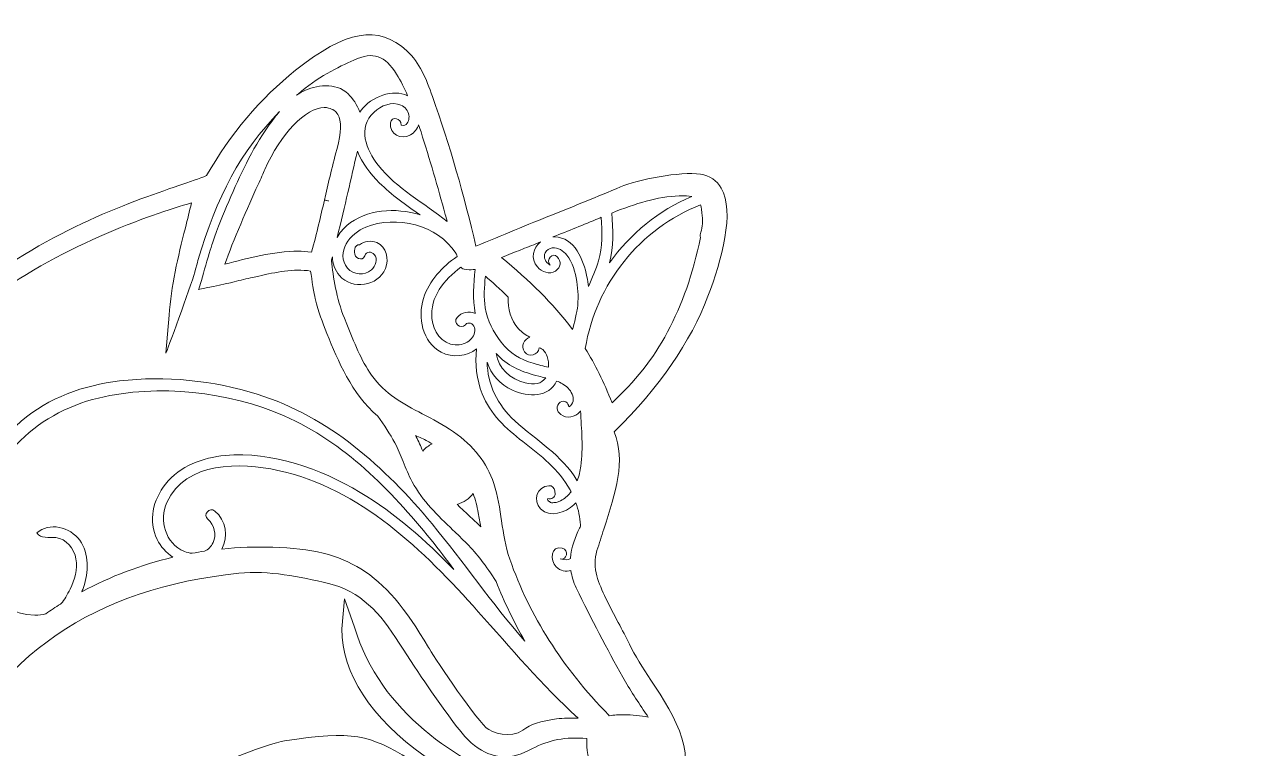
# Model space of a CAD drawing. Header units: millimetres. Extents: x -537 to 1422, y -594 to -84.
# Drawn here: x -32.3 to 169, y -202.4 to -84.1 of the extents above; entities that cross this region are included whole.
import ezdxf

# ---------------------------------------------------------------- set-up
doc = ezdxf.new("R2010")
doc.units = ezdxf.units.MM
doc.header["$MEASUREMENT"] = 0
doc.layers.add('Layer 3', color=7, linetype='Continuous')

msp = doc.modelspace()

# ---------------------------------------------------------------- linework, layer by layer
at = {"layer": 'Layer 3', "lineweight": 0}
for points, knots in [([(167.3, -480.19), (164.28, -466.27), (156.38, -452.74), (143.85, -439.97), (138.09, -434.1), (130.1, -425.37), (127.27, -417.4), (125.39, -412.12), (126.57, -407.67), (127.92, -402.52), (128.35, -400.89), (128.8, -399.2), (129.16, -397.41), (132.74, -379.91), (136.27, -361.26), (136.76, -342.64), (137.35, -320.49), (133.43, -303.4), (124.79, -290.38), (118.18, -280.42), (109.57, -272.88), (103.29, -267.37), (92.93, -258.3), (84.95, -252.89), (71.64, -245.93), (69.48, -244.8), (67.33, -243.74), (65.24, -242.71), (59.62, -239.95), (54.31, -237.34), (49.6, -233.73), (41.45, -227.49), (36.09, -219.4), (34.42, -210.86), (43.01, -216.44), (55.59, -220.63), (66.15, -216.18), (68.42, -215.22), (72.14, -211.65), (73.53, -210.03), (78.58, -204.18), (74.1, -197.31), (70.16, -191.26), (68.8, -189.18), (67.52, -187.22), (66.62, -185.35), (66.09, -184.24), (65.46, -183.06), (64.8, -181.82), (63.42, -179.21), (61.98, -176.52), (61.3, -174.21), (60.9, -172.87), (60.91, -171.43), (61.33, -170.06), (61.71, -168.85), (62.08, -167.69), (62.44, -166.57), (64.44, -160.37), (66.03, -155.45), (64.15, -150.66), (71.5, -143.39), (76.66, -135.93), (79.47, -128.48), (81.71, -122.56), (83.9, -114.69), (81.65, -110.8), (80.92, -109.54), (79.77, -108.78), (78.24, -108.53), (75.01, -108.01), (67.91, -109.43), (65.15, -110.6), (61.38, -112.2), (57.66, -113.7), (54.05, -115.15), (49.99, -116.78), (45.79, -118.47), (41.53, -120.31), (39.64, -112.04), (37.25, -103.79), (34.42, -95.79), (33.42, -92.97), (32.34, -90.27), (30.23, -88.35), (25.53, -84.06), (20.26, -84.98), (12.05, -91.52), (6.36, -96.06), (1.33, -102.01), (-2.5, -108.75), (-3.71, -109.22), (-5.25, -109.75), (-7.03, -110.37), (-15.37, -113.24), (-29.32, -118.05), (-41.87, -128.49), (-43.03, -129.46), (-44.85, -131.65), (-44.93, -131.74), (-44.93, -131.74), (-45.48, -132.4), (-45.48, -132.4), (-45.48, -132.4), (-41.16, -132.55), (-41.16, -132.55), (-43.66, -134.85), (-51.62, -142.25), (-55.05, -146.87), (-56.44, -148.73), (-59.41, -154.14), (-59.54, -154.37), (-59.54, -154.37), (-59.94, -155.09), (-59.94, -155.09), (-59.94, -155.09), (-59.12, -154.99), (-59.12, -154.99), (-58.53, -154.92), (-56.25, -154.62), (-54.72, -154.3), (-67.65, -171.52), (-76.27, -192.27), (-79.68, -214.4), (-83.16, -236.96), (-81.05, -259.79), (-73.58, -280.42), (-72.85, -282.41), (-71.51, -285.16), (-71.45, -285.28), (-71.45, -285.28), (-71.14, -285.91), (-71.14, -285.91), (-71.14, -285.91), (-70.73, -285.34), (-70.73, -285.34), (-70.67, -285.26), (-69.46, -283.58), (-68.59, -282.1), (-68.59, -282.1), (-62.48, -301.54), (-62.48, -301.54), (-61.99, -303.1), (-60.89, -306.01), (-60.84, -306.14), (-60.84, -306.14), (-60.55, -306.9), (-60.55, -306.9), (-60.55, -306.9), (-57.99, -303.13), (-57.99, -303.13), (-56.42, -306.23), (-49.3, -319.62), (-40.1, -327.49), (-40.1, -327.49), (-38.92, -328.51), (-38.92, -328.51), (-38.92, -328.51), (-41.42, -321.28), (-41.42, -321.28), (-33.68, -327.86), (-31.18, -339.08), (-29.77, -349.3), (-27.45, -366.12), (-26.45, -383.23), (-26.8, -400.13), (-26.8, -400.52), (-26.81, -400.92), (-26.82, -401.34), (-26.91, -407.35), (-27.05, -416.43), (-33.33, -418.94), (-34.33, -419.39), (-35.46, -419.65), (-36.55, -419.89), (-38.23, -420.26), (-39.96, -420.65), (-41.34, -421.76), (-42.74, -422.89), (-43.52, -424.61), (-43.54, -426.61), (-43.57, -429.23), (-42.3, -432.01), (-40.3, -433.69), (-36.78, -436.64), (-31.86, -437.17), (-27.9, -437.6), (-27.9, -437.6), (22.19, -443.04), (22.19, -443.04), (27.86, -443.66), (35.99, -443.06), (40.23, -439.33), (41.54, -438.17), (42.4, -436.8), (42.8, -435.23), (43.19, -436), (43.77, -436.68), (44.52, -437.25), (47.48, -439.5), (52.73, -439.66), (56.66, -439.05), (56.66, -439.05), (106.14, -431.48), (106.14, -431.48), (107.3, -441), (108.45, -450.83), (106.7, -460.42), (106.58, -461.09), (106.44, -461.76), (106.29, -462.42), (106.16, -462.87), (106.04, -463.34), (105.94, -463.81), (103.48, -472.95), (98.13, -480.38), (91.22, -484.05), (87.05, -486.25), (81.86, -487.43), (75.35, -487.63), (51.62, -488.39), (29.74, -477.08), (8.6, -466.15), (-9.59, -456.74), (-28.4, -447.02), (-48.65, -444.65), (-71.96, -441.93), (-96.33, -449.62), (-113.84, -465.22), (-113.84, -465.22), (-114.41, -465.73), (-114.41, -465.73), (-114.41, -465.73), (-107.71, -467.69), (-107.71, -467.69), (-109.76, -469.16), (-115.69, -473.45), (-117.43, -474.73), (-119.57, -476.28), (-129.44, -485.3), (-129.86, -485.69), (-129.86, -485.69), (-130.58, -486.34), (-130.58, -486.34), (-130.58, -486.34), (-123.87, -486.9), (-123.87, -486.9), (-134.31, -493.09), (-143.05, -501.87), (-149.18, -512.36), (-149.18, -512.36), (-149.71, -513.27), (-149.71, -513.27), (-149.71, -513.27), (-139.13, -510.27), (-139.13, -510.27), (-139.59, -510.75), (-140.05, -511.29), (-140.46, -511.79), (-140.78, -512.17), (-141.06, -512.51), (-141.28, -512.73), (-142.58, -514.09), (-143.86, -515.52), (-145.06, -516.97), (-147.47, -519.88), (-149.69, -522.99), (-151.66, -526.21), (-152.12, -526.97), (-154.4, -531.01), (-154.5, -531.18), (-154.5, -531.18), (-155.01, -532.1), (-155.01, -532.1), (-155.01, -532.1), (-154, -531.8), (-154, -531.8), (-152.37, -531.3), (-149.07, -530.33), (-148.32, -530.21), (-145.21, -529.74), (-141.99, -529.59), (-138.77, -529.76), (-125.66, -530.46), (-113.36, -536.32), (-105.04, -545.82), (-105.04, -545.82), (-105.04, -545.82), (-105.04, -545.82), (-105.04, -545.82), (-118.05, -542.37), (-118.05, -542.37), (-118.05, -542.37), (-117.19, -543.39), (-117.19, -543.39), (-109.85, -552.1), (-100.47, -559.51), (-90.07, -564.81), (-80.16, -569.85), (-69.26, -573.02), (-58.45, -574.02), (-58.45, -574.02), (-71.44, -579.81), (-71.44, -579.81), (-71.44, -579.81), (-70.52, -580.18), (-70.52, -580.18), (-53.96, -586.94), (-35.65, -591.06), (-14.55, -592.79), (-6.93, -593.42), (1.03, -593.73), (9.57, -593.73), (19.86, -593.73), (31, -593.28), (43.43, -592.37), (57.34, -591.35), (78.07, -589.33), (97.31, -583.55), (116.64, -577.75), (131.68, -569.19), (143.32, -557.39), (151.03, -549.56), (157.45, -540.25), (161.86, -530.47), (166.57, -520.03), (168.97, -509.38), (168.98, -498.83), (168.98, -493.87), (168.7, -486.61), (167.3, -480.19)], [0, 0, 0, 0, 1, 1, 1, 2, 2, 2, 3, 3, 3, 4, 4, 4, 5, 5, 5, 6, 6, 6, 7, 7, 7, 8, 8, 8, 9, 9, 9, 10, 10, 10, 11, 11, 11, 12, 12, 12, 13, 13, 13, 14, 14, 14, 15, 15, 15, 16, 16, 16, 17, 17, 17, 18, 18, 18, 19, 19, 19, 20, 20, 20, 21, 21, 21, 22, 22, 22, 23, 23, 23, 24, 24, 24, 25, 25, 25, 26, 26, 26, 27, 27, 27, 28, 28, 28, 29, 29, 29, 30, 30, 30, 31, 31, 31, 32, 32, 32, 33, 33, 33, 34, 34, 34, 35, 35, 35, 36, 36, 36, 37, 37, 37, 38, 38, 38, 39, 39, 39, 40, 40, 40, 41, 41, 41, 42, 42, 42, 43, 43, 43, 44, 44, 44, 45, 45, 45, 46, 46, 46, 47, 47, 47, 48, 48, 48, 49, 49, 49, 50, 50, 50, 51, 51, 51, 52, 52, 52, 53, 53, 53, 54, 54, 54, 55, 55, 55, 56, 56, 56, 57, 57, 57, 58, 58, 58, 59, 59, 59, 60, 60, 60, 61, 61, 61, 62, 62, 62, 63, 63, 63, 64, 64, 64, 65, 65, 65, 66, 66, 66, 67, 67, 67, 68, 68, 68, 69, 69, 69, 70, 70, 70, 71, 71, 71, 72, 72, 72, 73, 73, 73, 74, 74, 74, 75, 75, 75, 76, 76, 76, 77, 77, 77, 78, 78, 78, 79, 79, 79, 80, 80, 80, 81, 81, 81, 82, 82, 82, 83, 83, 83, 84, 84, 84, 85, 85, 85, 86, 86, 86, 87, 87, 87, 88, 88, 88, 89, 89, 89, 90, 90, 90, 91, 91, 91, 92, 92, 92, 93, 93, 93, 94, 94, 94, 95, 95, 95, 96, 96, 96, 97, 97, 97, 98, 98, 98, 99, 99, 99, 100, 100, 100, 101, 101, 101, 102, 102, 102, 103, 103, 103, 104, 104, 104, 105, 105, 105, 106, 106, 106, 107, 107, 107, 108, 108, 108, 109, 109, 109, 110, 110, 110, 110]), ([(12.45, -95.41), (15.46, -92.75), (19.09, -90.97), (21.56, -89.86), (24.77, -88.43), (26.66, -89.05), (28.55, -92.15), (29.23, -93.27), (29.84, -94.47), (30.37, -95.68), (28.03, -94.49), (24.35, -95.9), (22.79, -98.04), (22.71, -98.16), (22.63, -98.28), (22.55, -98.39), (22.13, -97.16), (21.41, -96.13), (20.65, -95.4), (18.57, -93.41), (15.36, -93.94), (13.24, -94.99), (12.9, -95.16), (12.55, -95.37), (12.2, -95.62), (12.28, -95.55), (12.36, -95.48), (12.45, -95.41)], [0, 0, 0, 0, 1, 1, 1, 2, 2, 2, 3, 3, 3, 4, 4, 4, 5, 5, 5, 6, 6, 6, 7, 7, 7, 8, 8, 8, 9, 9, 9, 9]), ([(30.49, -99.82), (30.46, -99.96), (30.4, -100.08), (30.31, -100.18), (30.13, -100.53), (29.79, -100.63), (29.31, -100.48), (29.43, -99.34), (27.68, -98.98), (27.56, -100.13), (27.36, -102.02), (29.25, -103.01), (30.86, -102.07), (31.51, -101.69), (31.94, -101.09), (32.17, -100.42), (32.31, -100.83), (32.44, -101.23), (32.56, -101.61), (33.98, -106.03), (35.27, -110.63), (36.52, -115.1), (36.63, -115.47), (36.74, -115.86), (36.85, -116.25), (33.05, -113.23), (28.59, -110.89), (25.55, -107.06), (23.55, -104.54), (22.15, -100.92), (24.88, -98.35), (26, -97.3), (27.79, -96.58), (29.28, -97.23), (30, -97.54), (30.45, -98.09), (30.57, -98.86), (30.62, -99.18), (30.6, -99.51), (30.49, -99.82)], [0, 0, 0, 0, 1, 1, 1, 2, 2, 2, 3, 3, 3, 4, 4, 4, 5, 5, 5, 6, 6, 6, 7, 7, 7, 8, 8, 8, 9, 9, 9, 10, 10, 10, 11, 11, 11, 12, 12, 12, 13, 13, 13, 13]), ([(-49.18, -151.47), (-49.18, -151.47), (-48.55, -150.54), (-48.55, -150.54), (-48.4, -150.32), (-48.4, -150.03), (-48.55, -149.81), (-48.7, -149.6), (-48.97, -149.5), (-49.23, -149.57), (-49.23, -149.57), (-50.32, -149.85), (-50.32, -149.85), (-51.44, -150.14), (-52.59, -150.45), (-53.72, -150.77), (-48.68, -143.09), (-41.79, -136.88), (-35.66, -131.63), (-35.66, -131.63), (-35.03, -131.09), (-35.03, -131.09), (-34.85, -130.93), (-34.77, -130.69), (-34.83, -130.46), (-34.89, -130.23), (-35.07, -130.04), (-35.3, -129.99), (-35.3, -129.99), (-36.11, -129.8), (-36.11, -129.8), (-36.93, -129.61), (-37.81, -129.55), (-38.67, -129.55), (-27.52, -120.68), (-11.3, -114.96), (-4.99, -113.22), (-5.29, -114.55), (-5.63, -115.9), (-5.98, -117.31), (-7.16, -122.04), (-8.38, -126.92), (-8.6, -131.55), (-8.6, -131.55), (-9.15, -137.8), (-9.15, -137.8), (-9.15, -137.8), (-5.09, -126.92), (-4.43, -124.53), (-4.43, -124.53), (-4.42, -124.47), (-4.42, -124.47), (-4.18, -123.63), (-4, -122.97), (-3.91, -122.64), (-0.92, -112.22), (3.15, -104.71), (9.4, -98.29), (8.86, -98.94), (8.3, -99.66), (7.74, -100.46), (4.7, -104.78), (3.04, -108.58), (1.12, -112.97), (0.13, -115.23), (-0.59, -116.99), (-1.55, -119.8), (-1.97, -121.05), (-3.8, -127.38), (-3.8, -127.38), (-3.8, -127.38), (0.68, -126.45), (2.01, -126.11), (2.99, -125.87), (4.01, -125.61), (5.06, -125.39), (5.38, -125.32), (5.71, -125.25), (6.03, -125.17), (8.81, -124.56), (11.67, -123.93), (14.51, -124.35), (14.69, -125.82), (15.09, -128.14), (15.26, -128.84), (15.84, -131.22), (16.4, -132.61), (17.18, -134.55), (19.03, -139.12), (21.13, -144.3), (25.47, -148.09), (26.55, -149.56), (27.47, -150.99), (28.28, -152.46), (28.81, -153.43), (29.23, -154.49), (29.64, -155.52), (30.08, -156.61), (30.52, -157.73), (31.12, -158.82), (32.86, -162.01), (35.25, -164.3), (37.78, -166.71), (38.49, -167.39), (39.29, -168.15), (40.05, -168.92), (41.67, -170.56), (43.23, -172.57), (44.82, -175.09), (46.19, -178.54), (47.76, -181.78), (49.55, -184.88), (44.16, -178.75), (39.47, -171.85), (34.36, -165.7), (26.56, -156.32), (17.62, -148.23), (5.78, -144.49), (-1.33, -142.24), (-9.32, -141.45), (-16.72, -142.32), (-22.56, -143.01), (-28.36, -145.05), (-32.81, -148.89), (-37.69, -153.1), (-40.68, -159.26), (-41.67, -165.62), (-42.32, -169.74), (-42.13, -174.17), (-40.05, -177.78), (-39.3, -179.09), (-38.26, -180.25), (-37.05, -181.16), (-39.4, -180.47), (-42.1, -180.41), (-44.31, -180.19), (-48.79, -179.73), (-53.35, -179.56), (-57.77, -180.55), (-62.16, -181.53), (-66.01, -183.7), (-68.72, -186.87), (-64.04, -175.51), (-57.55, -163.75), (-49.18, -151.47)], [0, 0, 0, 0, 1, 1, 1, 2, 2, 2, 3, 3, 3, 4, 4, 4, 5, 5, 5, 6, 6, 6, 7, 7, 7, 8, 8, 8, 9, 9, 9, 10, 10, 10, 11, 11, 11, 12, 12, 12, 13, 13, 13, 14, 14, 14, 15, 15, 15, 16, 16, 16, 17, 17, 17, 18, 18, 18, 19, 19, 19, 20, 20, 20, 21, 21, 21, 22, 22, 22, 23, 23, 23, 24, 24, 24, 25, 25, 25, 26, 26, 26, 27, 27, 27, 28, 28, 28, 29, 29, 29, 30, 30, 30, 31, 31, 31, 32, 32, 32, 33, 33, 33, 34, 34, 34, 35, 35, 35, 36, 36, 36, 37, 37, 37, 38, 38, 38, 39, 39, 39, 40, 40, 40, 41, 41, 41, 42, 42, 42, 43, 43, 43, 44, 44, 44, 45, 45, 45, 46, 46, 46, 47, 47, 47, 48, 48, 48, 48]), ([(16.74, -97.62), (16.98, -97.62), (17.22, -97.64), (17.44, -97.7), (18.15, -97.87), (18.63, -98.2), (18.94, -98.74), (19.59, -99.83), (19.55, -101.7), (18.83, -104.31), (18.83, -104.31), (18.79, -104.47), (18.79, -104.47), (17.95, -107.57), (17.35, -110.2), (16.76, -112.73), (16.76, -112.73), (17.38, -112.9), (17.38, -112.9), (17.38, -112.9), (17.41, -112.91), (17.41, -112.91), (17.41, -112.91), (17.41, -112.91), (17.41, -112.91), (17.41, -112.91), (17.38, -112.9), (17.38, -112.9), (17.38, -112.9), (16.76, -112.76), (16.76, -112.76), (16.76, -112.76), (16.76, -112.76), (16.76, -112.76), (16.16, -115.36), (15.54, -118.05), (14.67, -121.27), (13.85, -121.17), (13.04, -121.09), (12.56, -121.1), (8.29, -121.16), (4.32, -122.21), (0.49, -123.25), (1.76, -119.45), (4.3, -113.82), (5.88, -110.31), (5.88, -110.31), (5.92, -110.23), (5.92, -110.23), (6.37, -109.23), (6.76, -108.36), (7.03, -107.75), (9.53, -101.97), (13.71, -97.62), (16.74, -97.62)], [0, 0, 0, 0, 1, 1, 1, 2, 2, 2, 3, 3, 3, 4, 4, 4, 5, 5, 5, 6, 6, 6, 7, 7, 7, 8, 8, 8, 9, 9, 9, 10, 10, 10, 11, 11, 11, 12, 12, 12, 13, 13, 13, 14, 14, 14, 15, 15, 15, 16, 16, 16, 17, 17, 17, 18, 18, 18, 18]), ([(18.84, -118.88), (20.17, -113.46), (21.1, -109.38), (22.15, -104.74), (22.91, -106.68), (24.3, -108.49), (25.74, -109.92), (27.76, -111.94), (30.11, -113.55), (32.43, -115.19), (28.33, -113.9), (23.65, -114.25), (20.43, -116.91), (19.78, -117.45), (19.24, -118.13), (18.84, -118.88)], [0, 0, 0, 0, 1, 1, 1, 2, 2, 2, 3, 3, 3, 4, 4, 4, 5, 5, 5, 5]), ([(63.77, -114.87), (67.62, -113.34), (71.19, -112.17), (74.79, -112.05), (75.67, -112.02), (76.33, -112.04), (76.84, -112.15), (71.43, -114.44), (66.77, -118.27), (63.35, -123), (64.15, -120.37), (63.94, -117.59), (63.77, -114.87)], [0, 0, 0, 0, 1, 1, 1, 2, 2, 2, 3, 3, 3, 4, 4, 4, 4]), ([(78.28, -113.51), (78.42, -113.97), (78.49, -114.57), (78.54, -115.34), (78.65, -116.23), (78.58, -117.05), (78.32, -118.02), (78.32, -118.02), (78.22, -118.45), (78.22, -118.45), (78.19, -118.6), (78.21, -118.75), (78.27, -118.88), (75.78, -130.66), (71.16, -139.27), (63.79, -145.88), (62.44, -142.47), (61, -139.58), (59.42, -137.02), (61.07, -126.56), (68.39, -117.36), (78.28, -113.51)], [0, 0, 0, 0, 1, 1, 1, 2, 2, 2, 3, 3, 3, 4, 4, 4, 5, 5, 5, 6, 6, 6, 7, 7, 7, 7]), ([(38.25, -121.45), (38.29, -121.51), (38.33, -121.56), (38.37, -121.6), (38.4, -121.71), (38.43, -121.83), (38.47, -121.95), (36.02, -123.69), (33.89, -125.87), (32.96, -128.82), (31.98, -131.95), (32.75, -135.97), (35.86, -137.62), (37.65, -138.58), (40.1, -138.36), (41.65, -137.08), (41.33, -139.55), (41.64, -142.09), (42.57, -144.43), (43.89, -147.74), (46.41, -150.09), (49.18, -152.22), (52.16, -154.51), (55.07, -156.79), (56.93, -160.14), (56.99, -160.24), (57.04, -160.35), (57.1, -160.45), (56.7, -160.97), (56.22, -161.42), (55.66, -161.77), (55.23, -162.03), (54.8, -162.22), (54.29, -162.22), (54.02, -162.31), (53.78, -162.25), (53.59, -162.05), (53.26, -161.94), (53.17, -161.78), (53.31, -161.55), (53.86, -161.72), (54.56, -161.41), (54.48, -160.68), (54.46, -160.55), (54.45, -160.42), (54.43, -160.29), (54.38, -159.8), (53.99, -159.42), (53.48, -159.45), (51.52, -159.56), (50.76, -161.85), (52.11, -163.22), (53.68, -164.81), (56.14, -163.84), (57.56, -162.57), (57.67, -162.46), (57.78, -162.35), (57.89, -162.24), (58.3, -163.41), (58.56, -164.62), (58.63, -165.85), (58.64, -165.92), (58.64, -165.99), (58.64, -166.06), (58.59, -166.17), (58.53, -166.29), (58.48, -166.4), (57.78, -167.74), (57.13, -169.47), (57, -171.38), (56.58, -171.59), (56.03, -171.62), (55.31, -171.42), (56.43, -171.73), (56.77, -169.97), (55.66, -169.67), (53.73, -169.14), (53.63, -171.71), (54.66, -172.73), (55.35, -173.41), (56.23, -173.55), (57.07, -173.33), (57.2, -174.26), (57.47, -175.2), (57.93, -176.15), (60.45, -181.32), (62.94, -186.1), (65.55, -190.76), (66.68, -192.77), (68.07, -194.83), (69.41, -196.84), (69.41, -196.84), (69.44, -196.88), (69.44, -196.88), (69.53, -197.02), (69.63, -197.16), (69.72, -197.3), (68.44, -197.07), (67.1, -196.9), (65.69, -196.9), (64.92, -196.9), (64.14, -196.95), (63.33, -197.07), (63.31, -197.04), (63.28, -197.01), (63.24, -196.97), (55.62, -189.12), (50.33, -180.77), (47.07, -171.46), (46.36, -169.41), (46.04, -167.29), (45.73, -165.22), (45.43, -163.21), (45.12, -161.13), (44.44, -159.07), (43.36, -155.76), (41.15, -152.93), (37.87, -150.65), (36.17, -149.47), (34.44, -148.57), (32.76, -147.69), (29.63, -146.05), (26.68, -144.51), (24.47, -141.37), (22.78, -138.96), (21.58, -135.95), (20.42, -133.04), (20.42, -133.04), (20.02, -132.04), (20.02, -132.04), (18.76, -128.9), (18.17, -125.23), (17.9, -122.67), (17.95, -122.45), (18.01, -122.22), (18.06, -122.01), (18.09, -123.1), (18.45, -124.18), (19.22, -125.08), (21.26, -127.48), (25.55, -126.92), (26.74, -123.93), (27.35, -122.41), (26.97, -120.39), (25.33, -119.7), (24.39, -119.31), (23.28, -119.45), (22.52, -120.05), (22.13, -120.03), (21.77, -120.25), (21.73, -120.75), (21.71, -120.93), (21.7, -121.11), (21.68, -121.29), (21.61, -122.21), (22.97, -122.9), (23.36, -121.86), (23.65, -121.12), (24.45, -121.12), (24.92, -121.64), (25.59, -122.37), (25.11, -123.59), (24.44, -124.17), (23.34, -125.12), (21.48, -125.01), (20.55, -123.89), (18.42, -121.31), (21.08, -118.14), (23.51, -117.17), (28.55, -115.16), (35.27, -116.8), (38.25, -121.45)], [0, 0, 0, 0, 1, 1, 1, 2, 2, 2, 3, 3, 3, 4, 4, 4, 5, 5, 5, 6, 6, 6, 7, 7, 7, 8, 8, 8, 9, 9, 9, 10, 10, 10, 11, 11, 11, 12, 12, 12, 13, 13, 13, 14, 14, 14, 15, 15, 15, 16, 16, 16, 17, 17, 17, 18, 18, 18, 19, 19, 19, 20, 20, 20, 21, 21, 21, 22, 22, 22, 23, 23, 23, 24, 24, 24, 25, 25, 25, 26, 26, 26, 27, 27, 27, 28, 28, 28, 29, 29, 29, 30, 30, 30, 31, 31, 31, 32, 32, 32, 33, 33, 33, 34, 34, 34, 35, 35, 35, 36, 36, 36, 37, 37, 37, 38, 38, 38, 39, 39, 39, 40, 40, 40, 41, 41, 41, 42, 42, 42, 43, 43, 43, 44, 44, 44, 45, 45, 45, 46, 46, 46, 47, 47, 47, 48, 48, 48, 49, 49, 49, 50, 50, 50, 51, 51, 51, 52, 52, 52, 53, 53, 53, 54, 54, 54, 55, 55, 55, 56, 56, 56, 57, 57, 57, 57]), ([(61.63, -115.74), (61.76, -115.68), (61.89, -115.63), (62.03, -115.57), (62.18, -117.96), (62.3, -120.39), (61.59, -122.67), (61.14, -124.1), (60.56, -125.51), (59.92, -126.89), (59.87, -126.36), (59.79, -125.83), (59.68, -125.3), (59.13, -122.57), (57.71, -118.81), (54.36, -118.78), (54.28, -118.78), (54.2, -118.78), (54.13, -118.78), (56.64, -117.78), (59.16, -116.76), (61.63, -115.74)], [0, 0, 0, 0, 1, 1, 1, 2, 2, 2, 3, 3, 3, 4, 4, 4, 5, 5, 5, 6, 6, 6, 7, 7, 7, 7]), ([(48.89, -120.87), (48.89, -120.87), (49.13, -120.78), (49.13, -120.78), (50.11, -120.39), (51.1, -119.99), (52.09, -119.6), (50.91, -120.58), (50.41, -122.28), (51.59, -123.69), (52.27, -124.49), (53.58, -124.98), (54.54, -124.36), (55.45, -123.77), (55.52, -122.76), (54.84, -122.02), (54.06, -121.17), (52.9, -122.53), (53.67, -123.37), (52.84, -122.87), (52.56, -122.2), (52.83, -121.36), (53.11, -120.93), (53.5, -120.67), (54.01, -120.58), (54.95, -120.43), (55.85, -121.05), (56.41, -121.74), (57.34, -122.9), (57.77, -124.6), (58.02, -126.04), (58.27, -127.52), (58.3, -129.02), (58.12, -130.49), (58.07, -130.6), (57.59, -133.16), (57.33, -133.92), (54.07, -129.48), (50.28, -126), (45.74, -122.13), (46.78, -121.71), (47.84, -121.29), (48.89, -120.87)], [0, 0, 0, 0, 1, 1, 1, 2, 2, 2, 3, 3, 3, 4, 4, 4, 5, 5, 5, 6, 6, 6, 7, 7, 7, 8, 8, 8, 9, 9, 9, 10, 10, 10, 11, 11, 11, 12, 12, 12, 13, 13, 13, 14, 14, 14, 14]), ([(39.41, -123.98), (39.41, -123.98), (39.63, -124.04), (39.63, -124.04), (40.19, -124.19), (40.69, -124.15), (41.08, -124.11), (41.22, -124.1), (41.33, -124.09), (41.41, -124.09), (41.14, -126.48), (40.93, -128.9), (41.43, -131.27), (40.4, -130.84), (39.21, -131.09), (38.45, -131.97), (37.69, -132.83), (39.05, -134), (39.81, -133.13), (40.32, -132.55), (41.07, -132.96), (41.28, -133.57), (41.54, -134.3), (41.12, -135.1), (40.62, -135.59), (39.97, -136.22), (39.04, -136.48), (38.15, -136.43), (35.93, -136.31), (34.56, -134.19), (34.35, -132.14), (33.98, -128.57), (36.33, -125.79), (39.07, -123.73), (39.15, -123.85), (39.27, -123.94), (39.41, -123.98)], [0, 0, 0, 0, 1, 1, 1, 2, 2, 2, 3, 3, 3, 4, 4, 4, 5, 5, 5, 6, 6, 6, 7, 7, 7, 8, 8, 8, 9, 9, 9, 10, 10, 10, 11, 11, 11, 12, 12, 12, 12]), ([(43.08, -125.21), (44.2, -126.15), (45.48, -127.3), (46.83, -128.63), (46.64, -130.47), (47.27, -132.45), (48.5, -133.8), (49.01, -134.37), (49.65, -134.83), (50.35, -135.14), (49.41, -135.55), (48.84, -136.63), (49.5, -137.57), (50.22, -138.61), (51.72, -138.09), (51.87, -136.92), (52.15, -137.01), (52.37, -137.11), (52.46, -137.18), (52.81, -137.48), (53.06, -137.93), (53.2, -138.35), (53.38, -138.89), (53.44, -139.5), (53.41, -140.09), (52.57, -139.88), (51.73, -139.69), (50.91, -139.44), (48.72, -138.76), (47.11, -137.84), (45.68, -136), (44.39, -134.34), (43.41, -132.48), (43.07, -130.38), (42.8, -128.67), (42.9, -126.93), (43.08, -125.21)], [0, 0, 0, 0, 1, 1, 1, 2, 2, 2, 3, 3, 3, 4, 4, 4, 5, 5, 5, 6, 6, 6, 7, 7, 7, 8, 8, 8, 9, 9, 9, 10, 10, 10, 11, 11, 11, 12, 12, 12, 12]), ([(44.87, -137.83), (44.98, -137.95), (45.08, -138.07), (45.19, -138.18), (46.96, -140.11), (49.33, -140.9), (51.8, -141.55), (52.17, -141.65), (52.56, -141.73), (52.94, -141.82), (52.28, -142.85), (51, -143), (49.6, -142.66), (47.16, -142.06), (45.14, -140.21), (44.87, -137.83)], [0, 0, 0, 0, 1, 1, 1, 2, 2, 2, 3, 3, 3, 4, 4, 4, 5, 5, 5, 5]), ([(47.49, -143.82), (50.13, -145.02), (53.5, -145.03), (54.72, -142.34), (55.05, -142.46), (55.38, -142.61), (55.68, -142.79), (56.34, -143.18), (56.96, -143.74), (57.26, -144.46), (57.43, -144.83), (57.48, -145.21), (57.42, -145.61), (57.34, -146.05), (57.1, -146.36), (56.71, -146.54), (56.67, -145.92), (55.98, -145.34), (55.33, -145.81), (54.56, -146.36), (54.72, -147.31), (55.43, -147.83), (56.38, -148.53), (57.76, -148.24), (58.51, -147.38), (58.55, -147.32), (58.6, -147.27), (58.64, -147.22), (58.79, -150.2), (59.09, -153.3), (58.7, -156.24), (58.59, -157.05), (58.4, -157.86), (58.11, -158.63), (55.56, -154.42), (51.43, -152.07), (47.87, -148.83), (45.05, -146.27), (43.45, -142.85), (43.35, -139.23), (43.96, -141.22), (45.49, -142.91), (47.49, -143.82)], [0, 0, 0, 0, 1, 1, 1, 2, 2, 2, 3, 3, 3, 4, 4, 4, 5, 5, 5, 6, 6, 6, 7, 7, 7, 8, 8, 8, 9, 9, 9, 10, 10, 10, 11, 11, 11, 12, 12, 12, 13, 13, 13, 14, 14, 14, 14]), ([(22.62, -160.54), (16.09, -156.62), (8.24, -153.83), (0.53, -154.52), (-3.15, -154.86), (-6.86, -156.22), (-9.22, -159.18), (-11.25, -161.73), (-12.1, -165.23), (-10.58, -168.24), (-10, -169.4), (-9.09, -170.42), (-8.01, -171.15), (-13.19, -172.37), (-18.19, -174.26), (-22.89, -176.78), (-22.8, -176.56), (-22.71, -176.34), (-22.63, -176.11), (-21.75, -173.58), (-21.68, -170.57), (-23.24, -168.38), (-24.8, -166.19), (-28.29, -165.36), (-30.26, -167.18), (-29.68, -168.14), (-28.26, -167.81), (-27.16, -167.94), (-25.46, -168.14), (-24.16, -169.73), (-23.86, -171.42), (-23.56, -173.1), (-24.08, -174.83), (-24.83, -176.37), (-25.28, -177.31), (-25.75, -178.1), (-26.28, -178.74), (-26.32, -178.77), (-26.36, -178.79), (-26.39, -178.81), (-27.21, -179.32), (-28.01, -179.85), (-28.8, -180.4), (-29.33, -180.54), (-29.92, -180.62), (-30.6, -180.62), (-37.98, -180.6), (-40.55, -172.31), (-39.96, -166.68), (-38.8, -155.72), (-30.71, -147.63), (-20.19, -145.12), (-10.43, -142.8), (1.05, -144.02), (10.2, -148.05), (20.05, -152.37), (27.51, -160.09), (34.2, -168.31), (35.5, -169.91), (36.73, -171.54), (37.94, -173.18), (33.33, -168.41), (28.4, -164.01), (22.62, -160.54)], [0, 0, 0, 0, 1, 1, 1, 2, 2, 2, 3, 3, 3, 4, 4, 4, 5, 5, 5, 6, 6, 6, 7, 7, 7, 8, 8, 8, 9, 9, 9, 10, 10, 10, 11, 11, 11, 12, 12, 12, 13, 13, 13, 14, 14, 14, 15, 15, 15, 16, 16, 16, 17, 17, 17, 18, 18, 18, 19, 19, 19, 20, 20, 20, 21, 21, 21, 21]), ([(34.38, -152.6), (33.8, -152.9), (33.28, -153.29), (32.84, -153.78), (32.49, -152.95), (32.14, -152.19), (31.77, -151.48), (31.73, -151.39), (31.68, -151.3), (31.64, -151.22), (32.31, -151.51), (32.98, -151.83), (33.62, -152.17), (33.87, -152.3), (34.12, -152.44), (34.38, -152.6)], [0, 0, 0, 0, 1, 1, 1, 2, 2, 2, 3, 3, 3, 4, 4, 4, 5, 5, 5, 5]), ([(-1.13, -163.6), (-2.01, -162.85), (-3.18, -164.21), (-2.3, -164.95), (-1.21, -165.88), (-0.86, -167.44), (-1.45, -168.76), (-1.74, -169.42), (-2.23, -169.88), (-2.83, -170.16), (-3.51, -170.26), (-4.19, -170.37), (-4.87, -170.5), (-5.3, -170.46), (-5.74, -170.35), (-6.13, -170.19), (-9.28, -168.88), (-10.29, -165.14), (-8.98, -162.19), (-5.97, -155.42), (3.08, -155.64), (9.16, -156.95), (22.69, -159.87), (33.02, -170.09), (41.91, -180.05), (47.2, -185.98), (52.33, -192.09), (58.23, -197.45), (57.04, -197.42), (55.88, -197.44), (54.69, -197.59), (52.19, -197.9), (50.4, -198.5), (49.21, -199.42), (47.31, -200.89), (44.1, -199.86), (43.2, -199.02), (40.91, -196.86), (34.19, -186.64), (33.77, -185.91), (30.02, -179.45), (26.62, -175.49), (22.74, -173.07), (19.04, -170.76), (14.72, -169.7), (8.3, -169.51), (5.51, -169.43), (2.74, -169.53), (0.01, -169.81), (1.07, -167.82), (0.67, -165.13), (-1.13, -163.6)], [0, 0, 0, 0, 1, 1, 1, 2, 2, 2, 3, 3, 3, 4, 4, 4, 5, 5, 5, 6, 6, 6, 7, 7, 7, 8, 8, 8, 9, 9, 9, 10, 10, 10, 11, 11, 11, 12, 12, 12, 13, 13, 13, 14, 14, 14, 15, 15, 15, 16, 16, 16, 17, 17, 17, 17]), ([(42.35, -166.2), (41.43, -165.28), (40.49, -164.41), (39.57, -163.55), (39.57, -163.55), (38.75, -162.79), (38.75, -162.79), (38.66, -162.7), (38.57, -162.61), (38.48, -162.52), (39.54, -162.18), (40.41, -161.58), (41.07, -160.73), (41.45, -161.77), (41.73, -162.79), (41.92, -163.89), (42.05, -164.68), (42.2, -165.45), (42.35, -166.2)], [0, 0, 0, 0, 1, 1, 1, 2, 2, 2, 3, 3, 3, 4, 4, 4, 5, 5, 5, 6, 6, 6, 6]), ([(57.8, -210.92), (55.06, -210.56), (50.36, -209.13), (48.71, -208.47), (38.73, -204.49), (25.93, -196.77), (21.68, -182.58), (21.68, -182.58), (20.05, -177.97), (20.05, -177.97), (20.05, -177.97), (19.61, -182.88), (19.61, -182.88), (19.62, -190.14), (24.32, -197.36), (33.22, -203.75), (39.49, -208.24), (47.93, -212.3), (56.78, -215.1), (54.05, -215.09), (50.52, -214.6), (47.22, -213.46), (45.28, -212.79), (43.85, -212.07), (42.17, -211.23), (41.65, -210.97), (41.1, -210.69), (40.51, -210.4), (38.09, -209.23), (36.47, -208.09), (34.75, -206.88), (34.75, -206.88), (34.4, -207.38), (34.4, -207.38), (34.4, -207.38), (34.75, -206.88), (34.75, -206.88), (33.55, -206.03), (32.3, -205.16), (30.65, -204.16), (24.08, -200.18), (21.6, -199.48), (10.25, -201.17), (7.86, -201.53), (-4.55, -205.6), (-13.24, -213.2), (-19.82, -218.96), (-27.8, -227.17), (-31.15, -239.66), (-33.21, -247.33), (-33.2, -259.93), (-33.2, -259.93), (-33.2, -259.93), (-31.45, -258.44), (-29.3, -256.38), (-27.03, -254.22), (-24.09, -250.24), (-21.22, -247.59), (-23.68, -258.17), (-24.12, -268.64), (-22.58, -279.54), (-22.09, -283.01), (-19.55, -291.97), (-19.55, -291.97), (-19.55, -291.97), (-15.58, -284.47), (-12.88, -280.81), (-12.76, -291.86), (-12.38, -303.51), (-10.23, -314.79), (-10.04, -315.78), (-9.83, -316.71), (-9.61, -317.7), (-9.61, -317.7), (-9.58, -317.81), (-9.58, -317.81), (-9.62, -319.62), (-9.8, -321.08), (-9.96, -322.21), (-15.67, -317.33), (-19.85, -310.79), (-23.91, -304.42), (-24.74, -303.11), (-27.12, -299.22), (-27.33, -299.22), (-27.39, -299.22), (-28.93, -303.63), (-28.98, -303.98), (-36.03, -296.23), (-41.2, -287.04), (-44.75, -275.92), (-47.67, -266.78), (-47.87, -240.23), (-47.87, -240.23), (-47.87, -240.23), (-50.38, -242.41), (-51.05, -243.02), (-51.17, -243.14), (-51.3, -243.26), (-51.43, -243.38), (-51.98, -230.93), (-41.67, -206.73), (-41.67, -206.73), (-41.67, -206.73), (-43.14, -206.96), (-46.86, -207.78), (-36.64, -186.99), (-20.86, -176.18), (2.76, -173.78), (7.69, -173.28), (12.72, -174.32), (17.44, -175.44), (22.66, -176.67), (25.83, -180.22), (28.99, -185.18), (32.39, -190.5), (35.18, -194.57), (38.05, -198.37), (39.03, -199.67), (40.25, -201.29), (41.92, -202.39), (44.7, -204.23), (47.43, -204.25), (50.77, -202.45), (53.44, -201.01), (56.21, -200.5), (59.67, -200.8), (59.44, -204.52), (61.08, -207.05), (63, -209.21), (61.65, -210.68), (59.42, -211.14), (57.8, -210.92)], [0, 0, 0, 0, 1, 1, 1, 2, 2, 2, 3, 3, 3, 4, 4, 4, 5, 5, 5, 6, 6, 6, 7, 7, 7, 8, 8, 8, 9, 9, 9, 10, 10, 10, 11, 11, 11, 12, 12, 12, 13, 13, 13, 14, 14, 14, 15, 15, 15, 16, 16, 16, 17, 17, 17, 18, 18, 18, 19, 19, 19, 20, 20, 20, 21, 21, 21, 22, 22, 22, 23, 23, 23, 24, 24, 24, 25, 25, 25, 26, 26, 26, 27, 27, 27, 28, 28, 28, 29, 29, 29, 30, 30, 30, 31, 31, 31, 32, 32, 32, 33, 33, 33, 34, 34, 34, 35, 35, 35, 36, 36, 36, 37, 37, 37, 38, 38, 38, 39, 39, 39, 40, 40, 40, 41, 41, 41, 42, 42, 42, 43, 43, 43, 44, 44, 44, 44])]:
    msp.add_open_spline(points, degree=3, knots=knots, dxfattribs=at)

doc.saveas('drawing.dxf')
